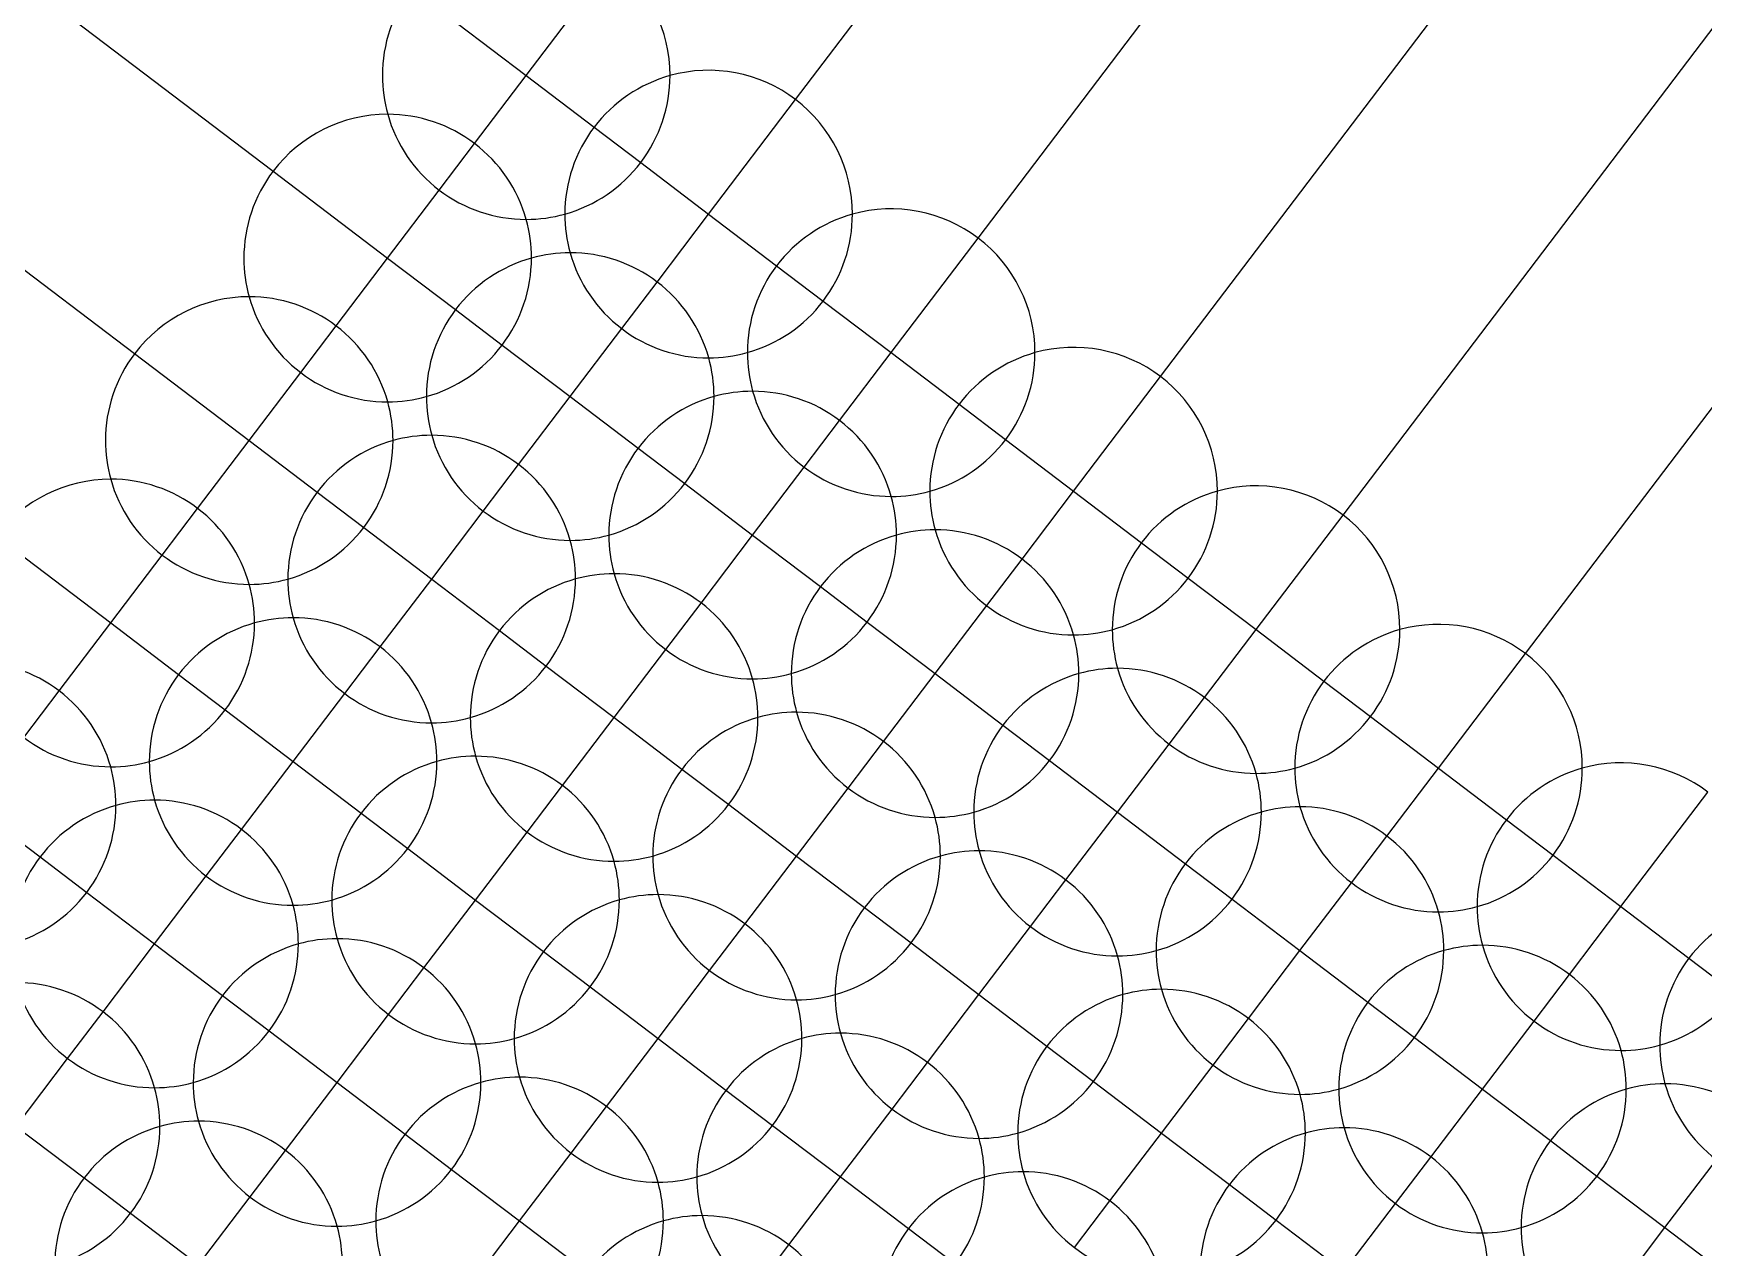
# Model space of a CAD drawing. Extents: x -4240 to 278603, y -63941 to 80916.
# Drawn here: x 23173 to 40594, y 24573 to 37238 of the extents above; entities that cross this region are included whole.
import ezdxf

# ---------------------------------------------------------------- set-up
doc = ezdxf.new("R2010")
doc.units = 0
doc.header["$LTSCALE"] = 1000
doc.header["$MEASUREMENT"] = 0

msp = doc.modelspace()

# ---------------------------------------------------------------- linework, layer by layer
at = {"color": 252}
for p, q in [((6923, 50036), (25674, 35801)), ((6923, 50036), (25674, 35801)), ((6923, 47036), (24229, 33898)), ((6923, 47036), (24229, 33898)), ((31123, 36548), (37406, 44824)), ((31123, 36548), (37406, 44824)), ((33026, 35103), (40406, 44824)), ((33026, 35103), (40406, 44824)), ((34930, 33658), (43406, 44824)), ((34930, 33658), (43406, 44824)), ((36833, 32213), (46406, 44824)), ((36833, 32213), (46406, 44824)), ((38736, 30768), (49406, 44824)), ((38736, 30768), (49406, 44824)), ((28313, 36798), (29220, 37992)), ((28313, 36798), (29220, 37992)), ((27118, 37705), (28313, 36798)), ((27118, 37705), (28313, 36798)), ((27775, 36089), (28313, 36798)), ((27775, 36089), (28313, 36798)), ((28313, 36798), (29022, 36260)), ((28313, 36798), (29022, 36260)), ((30216, 35353), (31123, 36548)), ((30216, 35353), (31123, 36548)), ((29022, 36260), (29508, 35891)), ((29022, 36260), (29508, 35891)), ((27406, 35603), (27775, 36089)), ((27406, 35603), (27775, 36089)), ((29508, 35891), (30216, 35353)), ((29508, 35891), (30216, 35353)), ((25674, 35801), (26868, 34894)), ((25674, 35801), (26868, 34894)), ((26868, 34894), (27406, 35603)), ((26868, 34894), (27406, 35603)), ((29678, 34644), (30216, 35353)), ((29678, 34644), (30216, 35353)), ((30216, 35353), (30925, 34815)), ((30216, 35353), (30925, 34815)), ((32120, 33908), (33026, 35103)), ((32120, 33908), (33026, 35103)), ((26330, 34186), (26868, 34894)), ((26330, 34186), (26868, 34894)), ((26868, 34894), (27577, 34357)), ((26868, 34894), (27577, 34357)), ((30925, 34815), (31411, 34446)), ((30925, 34815), (31411, 34446)), ((29309, 34158), (29678, 34644)), ((29309, 34158), (29678, 34644)), ((27577, 34357), (28063, 33987)), ((27577, 34357), (28063, 33987)), ((31411, 34446), (32120, 33908)), ((31411, 34446), (32120, 33908)), ((25961, 33700), (26330, 34186)), ((25961, 33700), (26330, 34186)), ((28772, 33450), (29309, 34158)), ((28772, 33450), (29309, 34158)), ((28063, 33987), (28772, 33450)), ((28063, 33987), (28772, 33450)), ((24229, 33898), (25424, 32991)), ((24229, 33898), (25424, 32991)), ((31582, 33200), (32120, 33908)), ((31582, 33200), (32120, 33908)), ((32120, 33908), (32828, 33370)), ((32120, 33908), (32828, 33370)), ((25424, 32991), (25961, 33700)), ((25424, 32991), (25961, 33700)), ((34023, 32463), (34930, 33658)), ((34023, 32463), (34930, 33658)), ((28234, 32741), (28772, 33450)), ((28234, 32741), (28772, 33450)), ((28772, 33450), (29480, 32912)), ((28772, 33450), (29480, 32912)), ((32828, 33370), (33314, 33001)), ((32828, 33370), (33314, 33001)), ((31213, 32713), (31582, 33200)), ((31213, 32713), (31582, 33200)), ((24886, 32283), (25424, 32991)), ((24886, 32283), (25424, 32991)), ((25424, 32991), (26132, 32453)), ((25424, 32991), (26132, 32453)), ((33314, 33001), (34023, 32463)), ((33314, 33001), (34023, 32463)), ((29480, 32912), (29966, 32543)), ((29480, 32912), (29966, 32543)), ((27865, 32255), (28234, 32741)), ((27865, 32255), (28234, 32741)), ((30675, 32005), (31213, 32713)), ((30675, 32005), (31213, 32713)), ((26132, 32453), (26618, 32084)), ((26132, 32453), (26618, 32084)), ((29966, 32543), (30675, 32005)), ((29966, 32543), (30675, 32005)), ((33485, 31755), (34023, 32463)), ((33485, 31755), (34023, 32463)), ((34023, 32463), (34731, 31925)), ((34023, 32463), (34731, 31925)), ((24517, 31797), (24886, 32283)), ((24517, 31797), (24886, 32283)), ((27327, 31546), (27865, 32255)), ((27327, 31546), (27865, 32255)), ((26618, 32084), (27327, 31546)), ((26618, 32084), (27327, 31546)), ((35926, 31019), (36833, 32213)), ((35926, 31019), (36833, 32213)), ((22784, 31995), (23979, 31088)), ((22784, 31995), (23979, 31088)), ((30137, 31296), (30675, 32005)), ((30137, 31296), (30675, 32005)), ((30675, 32005), (31383, 31467)), ((30675, 32005), (31383, 31467)), ((34731, 31925), (35217, 31556)), ((34731, 31925), (35217, 31556)), ((23979, 31088), (24517, 31797)), ((23979, 31088), (24517, 31797)), ((33116, 31269), (33485, 31755)), ((33116, 31269), (33485, 31755)), ((26789, 30838), (27327, 31546)), ((26789, 30838), (27327, 31546)), ((27327, 31546), (28035, 31009)), ((27327, 31546), (28035, 31009)), ((35217, 31556), (35926, 31019)), ((35217, 31556), (35926, 31019)), ((31383, 31467), (31869, 31098)), ((31383, 31467), (31869, 31098)), ((29768, 30810), (30137, 31296)), ((29768, 30810), (30137, 31296)), ((32578, 30560), (33116, 31269)), ((32578, 30560), (33116, 31269)), ((23441, 30380), (23979, 31088)), ((23441, 30380), (23979, 31088)), ((23979, 31088), (24687, 30550)), ((23979, 31088), (24687, 30550)), ((31869, 31098), (32578, 30560)), ((31869, 31098), (32578, 30560)), ((35388, 30310), (35926, 31019)), ((35388, 30310), (35926, 31019)), ((35926, 31019), (36634, 30481)), ((35926, 31019), (36634, 30481)), ((26420, 30352), (26789, 30838)), ((26420, 30352), (26789, 30838)), ((28035, 31009), (28521, 30639)), ((28035, 31009), (28521, 30639)), ((29230, 30102), (29768, 30810)), ((29230, 30102), (29768, 30810)), ((37829, 29574), (38736, 30768)), ((37829, 29574), (38736, 30768)), ((24687, 30550), (25173, 30181)), ((24687, 30550), (25173, 30181)), ((28521, 30639), (29230, 30102)), ((28521, 30639), (29230, 30102)), ((32040, 29852), (32578, 30560)), ((32040, 29852), (32578, 30560)), ((32578, 30560), (33286, 30022)), ((32578, 30560), (33286, 30022)), ((23072, 29893), (23441, 30380)), ((23072, 29893), (23441, 30380)), ((25882, 29643), (26420, 30352)), ((25882, 29643), (26420, 30352)), ((36634, 30481), (37121, 30112)), ((36634, 30481), (37121, 30112)), ((25173, 30181), (25882, 29643)), ((25173, 30181), (25882, 29643)), ((35019, 29824), (35388, 30310)), ((35019, 29824), (35388, 30310)), ((28692, 29393), (29230, 30102)), ((28692, 29393), (29230, 30102)), ((29230, 30102), (29938, 29564)), ((29230, 30102), (29938, 29564)), ((33286, 30022), (33773, 29653)), ((33286, 30022), (33773, 29653)), ((37121, 30112), (37829, 29574)), ((37121, 30112), (37829, 29574)), ((31671, 29365), (32040, 29852)), ((31671, 29365), (32040, 29852)), ((34481, 29115), (35019, 29824)), ((34481, 29115), (35019, 29824)), ((25344, 28935), (25882, 29643)), ((25344, 28935), (25882, 29643)), ((25882, 29643), (26590, 29105)), ((25882, 29643), (26590, 29105)), ((33773, 29653), (34481, 29115)), ((33773, 29653), (34481, 29115)), ((29938, 29564), (30425, 29195)), ((29938, 29564), (30425, 29195)), ((37291, 28865), (37829, 29574)), ((37291, 28865), (37829, 29574)), ((37829, 29574), (38538, 29036)), ((37829, 29574), (38538, 29036)), ((28323, 28907), (28692, 29393)), ((28323, 28907), (28692, 29393)), ((31133, 28657), (31671, 29365)), ((31133, 28657), (31671, 29365)), ((39732, 28129), (40639, 29324)), ((39732, 28129), (40639, 29324)), ((22534, 29185), (23242, 28647)), ((22534, 29185), (23242, 28647)), ((26590, 29105), (27077, 28736)), ((26590, 29105), (27077, 28736)), ((30425, 29195), (31133, 28657)), ((30425, 29195), (31133, 28657)), ((33943, 28407), (34481, 29115)), ((33943, 28407), (34481, 29115)), ((34481, 29115), (35190, 28577)), ((34481, 29115), (35190, 28577)), ((24975, 28449), (25344, 28935)), ((24975, 28449), (25344, 28935)), ((38538, 29036), (39024, 28667)), ((38538, 29036), (39024, 28667)), ((27785, 28198), (28323, 28907)), ((27785, 28198), (28323, 28907)), ((36922, 28379), (37291, 28865)), ((36922, 28379), (37291, 28865)), ((23242, 28647), (23729, 28278)), ((23242, 28647), (23729, 28278)), ((27077, 28736), (27785, 28198)), ((27077, 28736), (27785, 28198)), ((30595, 27948), (31133, 28657)), ((30595, 27948), (31133, 28657)), ((31133, 28657), (31842, 28119)), ((31133, 28657), (31842, 28119)), ((35190, 28577), (35676, 28208)), ((35190, 28577), (35676, 28208)), ((39024, 28667), (39732, 28129)), ((39024, 28667), (39732, 28129)), ((24437, 27740), (24975, 28449)), ((24437, 27740), (24975, 28449)), ((33574, 27921), (33943, 28407)), ((33574, 27921), (33943, 28407)), ((23729, 28278), (24437, 27740)), ((23729, 28278), (24437, 27740)), ((36384, 27671), (36922, 28379)), ((36384, 27671), (36922, 28379)), ((27247, 27490), (27785, 28198)), ((27247, 27490), (27785, 28198)), ((27785, 28198), (28494, 27661)), ((27785, 28198), (28494, 27661)), ((31842, 28119), (32328, 27750)), ((31842, 28119), (32328, 27750)), ((35676, 28208), (36384, 27671)), ((35676, 28208), (36384, 27671)), ((39195, 27420), (39732, 28129)), ((39195, 27420), (39732, 28129)), ((39732, 28129), (40441, 27591)), ((39732, 28129), (40441, 27591)), ((30226, 27462), (30595, 27948)), ((30226, 27462), (30595, 27948)), ((33036, 27212), (33574, 27921)), ((33036, 27212), (33574, 27921)), ((23899, 27032), (24437, 27740)), ((23899, 27032), (24437, 27740)), ((24437, 27740), (25146, 27202)), ((24437, 27740), (25146, 27202)), ((32328, 27750), (33036, 27212)), ((32328, 27750), (33036, 27212)), ((28494, 27661), (28980, 27291)), ((28494, 27661), (28980, 27291)), ((35847, 26962), (36384, 27671)), ((35847, 26962), (36384, 27671)), ((36384, 27671), (37093, 27133)), ((36384, 27671), (37093, 27133)), ((40441, 27591), (40927, 27222)), ((40441, 27591), (40927, 27222)), ((26878, 27004), (27247, 27490)), ((26878, 27004), (27247, 27490)), ((29688, 26754), (30226, 27462)), ((29688, 26754), (30226, 27462)), ((38825, 26934), (39195, 27420)), ((38825, 26934), (39195, 27420)), ((25146, 27202), (25632, 26833)), ((25146, 27202), (25632, 26833)), ((28980, 27291), (29688, 26754)), ((28980, 27291), (29688, 26754)), ((32499, 26504), (33036, 27212)), ((32499, 26504), (33036, 27212)), ((33036, 27212), (33745, 26674)), ((33036, 27212), (33745, 26674)), ((23530, 26545), (23899, 27032)), ((23530, 26545), (23899, 27032)), ((26340, 26295), (26878, 27004)), ((26340, 26295), (26878, 27004)), ((37093, 27133), (37579, 26764)), ((37093, 27133), (37579, 26764)), ((25632, 26833), (26340, 26295)), ((25632, 26833), (26340, 26295)), ((35477, 26476), (35847, 26962)), ((35477, 26476), (35847, 26962)), ((38288, 26226), (38825, 26934)), ((38288, 26226), (38825, 26934)), ((29151, 26045), (29688, 26754)), ((29151, 26045), (29688, 26754)), ((29688, 26754), (30397, 26216)), ((29688, 26754), (30397, 26216)), ((33745, 26674), (34231, 26305)), ((33745, 26674), (34231, 26305)), ((37579, 26764), (38288, 26226)), ((37579, 26764), (38288, 26226)), ((22992, 25837), (23530, 26545)), ((22992, 25837), (23530, 26545)), ((32129, 26017), (32499, 26504)), ((32129, 26017), (32499, 26504)), ((34940, 25767), (35477, 26476)), ((34940, 25767), (35477, 26476)), ((25803, 25587), (26340, 26295)), ((25803, 25587), (26340, 26295)), ((26340, 26295), (27049, 25757)), ((26340, 26295), (27049, 25757)), ((30397, 26216), (30883, 25847)), ((30397, 26216), (30883, 25847)), ((34231, 26305), (34940, 25767)), ((34231, 26305), (34940, 25767)), ((37750, 25517), (38288, 26226)), ((37750, 25517), (38288, 26226)), ((38288, 26226), (38996, 25688)), ((38288, 26226), (38996, 25688)), ((28781, 25559), (29151, 26045)), ((28781, 25559), (29151, 26045)), ((31592, 25309), (32129, 26017)), ((31592, 25309), (32129, 26017)), ((22992, 25837), (23701, 25299)), ((22992, 25837), (23701, 25299)), ((30883, 25847), (31592, 25309)), ((30883, 25847), (31592, 25309)), ((27049, 25757), (27535, 25388)), ((27049, 25757), (27535, 25388)), ((34402, 25059), (34940, 25767)), ((34402, 25059), (34940, 25767)), ((34940, 25767), (35648, 25229)), ((34940, 25767), (35648, 25229)), ((38996, 25688), (39482, 25319)), ((38996, 25688), (39482, 25319)), ((25433, 25101), (25803, 25587)), ((25433, 25101), (25803, 25587)), ((28244, 24850), (28781, 25559)), ((28244, 24850), (28781, 25559)), ((37381, 25031), (37750, 25517)), ((37381, 25031), (37750, 25517)), ((40191, 24781), (40729, 25489)), ((40191, 24781), (40729, 25489)), ((23701, 25299), (24187, 24930)), ((23701, 25299), (24187, 24930)), ((27535, 25388), (28244, 24850)), ((27535, 25388), (28244, 24850)), ((31054, 24600), (31592, 25309)), ((31054, 24600), (31592, 25309)), ((31592, 25309), (32300, 24771)), ((31592, 25309), (32300, 24771)), ((39482, 25319), (40191, 24781)), ((39482, 25319), (40191, 24781)), ((24896, 24392), (25433, 25101)), ((24896, 24392), (25433, 25101)), ((35648, 25229), (36134, 24860)), ((35648, 25229), (36134, 24860)), ((24187, 24930), (24896, 24392)), ((24187, 24930), (24896, 24392)), ((34033, 24573), (34402, 25059)), ((34033, 24573), (34402, 25059)), ((36843, 24323), (37381, 25031)), ((36843, 24323), (37381, 25031)), ((27706, 24142), (28244, 24850)), ((27706, 24142), (28244, 24850)), ((28244, 24850), (28952, 24313)), ((28244, 24850), (28952, 24313)), ((32300, 24771), (32786, 24402)), ((32300, 24771), (32786, 24402)), ((36134, 24860), (36843, 24323)), ((36134, 24860), (36843, 24323)), ((39653, 24072), (40191, 24781)), ((39653, 24072), (40191, 24781)), ((40191, 24781), (40899, 24243)), ((40191, 24781), (40899, 24243)), ((30685, 24114), (31054, 24600)), ((30685, 24114), (31054, 24600))]:
    msp.add_line(p, q, dxfattribs=at)
for centre, start, end in [((28313, 36798), 0, 52.7966), ((28313, 36798), 0, 52.7966), ((28313, 36798), 142.7966, 180), ((28313, 36798), 142.7966, 180), ((28313, 36798), 180, 195.5932), ((28313, 36798), 180, 195.5932), ((30216, 35353), 105.5932, 142.7966), ((30216, 35353), 105.5932, 142.7966), ((28313, 36798), 322.7966, 0), ((28313, 36798), 322.7966, 0), ((30216, 35353), 52.7966, 105.5932), ((30216, 35353), 52.7966, 105.5932), ((30216, 35353), 0, 52.7966), ((30216, 35353), 0, 52.7966), ((26868, 34894), 90, 142.7966), ((26868, 34894), 90, 142.7966), ((26868, 34894), 52.7966, 90), ((28313, 36798), 195.5932, 232.7966), ((26868, 34894), 52.7966, 90), ((28313, 36798), 195.5932, 232.7966), ((30216, 35353), 142.7966, 180), ((30216, 35353), 142.7966, 180), ((26868, 34894), 15.5932, 52.7966), ((26868, 34894), 15.5932, 52.7966), ((28313, 36798), 285.5932, 322.7966), ((28313, 36798), 285.5932, 322.7966), ((26868, 34894), 142.7966, 180), ((26868, 34894), 142.7966, 180), ((28313, 36798), 232.7966, 270), ((28313, 36798), 232.7966, 270), ((32120, 33908), 52.7966, 105.5932), ((32120, 33908), 52.7966, 105.5932), ((28313, 36798), 270, 285.5932), ((28313, 36798), 270, 285.5932), ((26868, 34894), 0, 15.5932), ((26868, 34894), 0, 15.5932), ((30216, 35353), 180, 195.5932), ((30216, 35353), 180, 195.5932), ((32120, 33908), 105.5932, 142.7966), ((32120, 33908), 105.5932, 142.7966), ((30216, 35353), 322.7966, 0), ((30216, 35353), 322.7966, 0), ((32120, 33908), 0, 52.7966), ((32120, 33908), 0, 52.7966), ((26868, 34894), 180, 195.5932), ((26868, 34894), 180, 195.5932), ((28772, 33450), 105.5932, 142.7966), ((28772, 33450), 105.5932, 142.7966), ((26868, 34894), 322.7966, 0), ((26868, 34894), 322.7966, 0), ((28772, 33450), 90, 105.5932), ((28772, 33450), 90, 105.5932), ((28772, 33450), 52.7966, 90), ((30216, 35353), 195.5932, 232.7966), ((28772, 33450), 52.7966, 90), ((30216, 35353), 195.5932, 232.7966), ((32120, 33908), 142.7966, 180), ((32120, 33908), 142.7966, 180), ((28772, 33450), 15.5932, 52.7966), ((28772, 33450), 15.5932, 52.7966), ((25424, 32991), 90, 142.7966), ((25424, 32991), 90, 142.7966), ((25424, 32991), 52.7966, 90), ((26868, 34894), 195.5932, 232.7966), ((25424, 32991), 52.7966, 90), ((26868, 34894), 195.5932, 232.7966), ((28772, 33450), 142.7966, 180), ((28772, 33450), 142.7966, 180), ((30216, 35353), 285.5932, 322.7966), ((30216, 35353), 285.5932, 322.7966), ((25424, 32991), 15.5932, 52.7966), ((25424, 32991), 15.5932, 52.7966), ((30216, 35353), 232.7966, 270), ((30216, 35353), 232.7966, 270), ((26868, 34894), 285.5932, 322.7966), ((26868, 34894), 285.5932, 322.7966), ((25424, 32991), 142.7966, 180), ((25424, 32991), 142.7966, 180), ((30216, 35353), 270, 285.5932), ((30216, 35353), 270, 285.5932), ((28772, 33450), 0, 15.5932), ((28772, 33450), 0, 15.5932), ((32120, 33908), 180, 195.5932), ((32120, 33908), 180, 195.5932), ((34023, 32463), 105.5932, 142.7966), ((34023, 32463), 105.5932, 142.7966), ((32120, 33908), 322.7966, 0), ((32120, 33908), 322.7966, 0), ((34023, 32463), 52.7966, 105.5932), ((34023, 32463), 52.7966, 105.5932), ((26868, 34894), 232.7966, 270), ((26868, 34894), 232.7966, 270), ((34023, 32463), 0, 52.7966), ((34023, 32463), 0, 52.7966), ((26868, 34894), 270, 285.5932), ((26868, 34894), 270, 285.5932), ((28772, 33450), 180, 195.5932), ((28772, 33450), 180, 195.5932), ((30675, 32005), 105.5932, 142.7966), ((30675, 32005), 105.5932, 142.7966), ((28772, 33450), 322.7966, 0), ((28772, 33450), 322.7966, 0), ((30675, 32005), 90, 105.5932), ((30675, 32005), 90, 105.5932), ((30675, 32005), 52.7966, 90), ((32120, 33908), 195.5932, 232.7966), ((30675, 32005), 52.7966, 90), ((32120, 33908), 195.5932, 232.7966), ((25424, 32991), 0, 15.5932), ((25424, 32991), 0, 15.5932), ((34023, 32463), 142.7966, 180), ((34023, 32463), 142.7966, 180), ((30675, 32005), 15.5932, 52.7966), ((30675, 32005), 15.5932, 52.7966), ((25424, 32991), 180, 195.5932), ((25424, 32991), 180, 195.5932), ((27327, 31546), 105.5932, 142.7966), ((27327, 31546), 105.5932, 142.7966), ((25424, 32991), 322.7966, 0), ((25424, 32991), 322.7966, 0), ((27327, 31546), 90, 105.5932), ((27327, 31546), 90, 105.5932), ((27327, 31546), 52.7966, 90), ((28772, 33450), 195.5932, 232.7966), ((27327, 31546), 52.7966, 90), ((28772, 33450), 195.5932, 232.7966), ((32120, 33908), 285.5932, 322.7966), ((32120, 33908), 285.5932, 322.7966), ((30675, 32005), 142.7966, 180), ((30675, 32005), 142.7966, 180), ((23979, 31088), 90, 142.7966), ((23979, 31088), 90, 142.7966), ((23979, 31088), 52.7966, 90), ((25424, 32991), 195.5932, 232.7966), ((23979, 31088), 52.7966, 90), ((25424, 32991), 195.5932, 232.7966), ((27327, 31546), 15.5932, 52.7966), ((27327, 31546), 15.5932, 52.7966), ((32120, 33908), 232.7966, 270), ((32120, 33908), 232.7966, 270), ((27327, 31546), 142.7966, 180), ((27327, 31546), 142.7966, 180), ((28772, 33450), 285.5932, 322.7966), ((28772, 33450), 285.5932, 322.7966), ((32120, 33908), 270, 285.5932), ((32120, 33908), 270, 285.5932), ((30675, 32005), 0, 15.5932), ((30675, 32005), 0, 15.5932), ((34023, 32463), 180, 195.5932), ((34023, 32463), 180, 195.5932), ((35926, 31019), 105.5932, 142.7966), ((35926, 31019), 105.5932, 142.7966), ((34023, 32463), 322.7966, 0), ((34023, 32463), 322.7966, 0), ((35926, 31019), 52.7966, 105.5932), ((35926, 31019), 52.7966, 105.5932), ((23979, 31088), 15.5932, 52.7966), ((23979, 31088), 15.5932, 52.7966), ((28772, 33450), 232.7966, 270), ((28772, 33450), 232.7966, 270), ((25424, 32991), 285.5932, 322.7966), ((25424, 32991), 285.5932, 322.7966), ((32578, 30560), 90, 105.5932), ((32578, 30560), 90, 105.5932), ((32578, 30560), 52.7966, 90), ((34023, 32463), 195.5932, 232.7966), ((32578, 30560), 52.7966, 90), ((34023, 32463), 195.5932, 232.7966), ((35926, 31019), 0, 52.7966), ((35926, 31019), 0, 52.7966), ((28772, 33450), 270, 285.5932), ((28772, 33450), 270, 285.5932), ((27327, 31546), 0, 15.5932), ((27327, 31546), 0, 15.5932), ((30675, 32005), 180, 195.5932), ((30675, 32005), 180, 195.5932), ((32578, 30560), 105.5932, 142.7966), ((32578, 30560), 105.5932, 142.7966), ((30675, 32005), 322.7966, 0), ((30675, 32005), 322.7966, 0), ((35926, 31019), 142.7966, 180), ((35926, 31019), 142.7966, 180), ((25424, 32991), 232.7966, 270), ((25424, 32991), 232.7966, 270), ((32578, 30560), 15.5932, 52.7966), ((32578, 30560), 15.5932, 52.7966), ((25424, 32991), 270, 285.5932), ((25424, 32991), 270, 285.5932), ((27327, 31546), 180, 195.5932), ((27327, 31546), 180, 195.5932), ((29230, 30102), 105.5932, 142.7966), ((29230, 30102), 105.5932, 142.7966), ((27327, 31546), 322.7966, 0), ((27327, 31546), 322.7966, 0), ((29230, 30102), 90, 105.5932), ((29230, 30102), 90, 105.5932), ((29230, 30102), 52.7966, 90), ((30675, 32005), 195.5932, 232.7966), ((29230, 30102), 52.7966, 90), ((30675, 32005), 195.5932, 232.7966), ((34023, 32463), 285.5932, 322.7966), ((34023, 32463), 285.5932, 322.7966), ((23979, 31088), 0, 15.5932), ((23979, 31088), 0, 15.5932), ((32578, 30560), 142.7966, 180), ((32578, 30560), 142.7966, 180), ((29230, 30102), 15.5932, 52.7966), ((29230, 30102), 15.5932, 52.7966), ((34023, 32463), 232.7966, 270), ((34023, 32463), 232.7966, 270), ((25882, 29643), 105.5932, 142.7966), ((25882, 29643), 105.5932, 142.7966), ((23979, 31088), 322.7966, 0), ((23979, 31088), 322.7966, 0), ((25882, 29643), 90, 105.5932), ((25882, 29643), 90, 105.5932), ((25882, 29643), 52.7966, 90), ((27327, 31546), 195.5932, 232.7966), ((25882, 29643), 52.7966, 90), ((27327, 31546), 195.5932, 232.7966), ((30675, 32005), 285.5932, 322.7966), ((30675, 32005), 285.5932, 322.7966), ((34023, 32463), 270, 285.5932), ((34023, 32463), 270, 285.5932), ((35926, 31019), 180, 195.5932), ((35926, 31019), 180, 195.5932), ((37829, 29574), 105.5932, 142.7966), ((37829, 29574), 105.5932, 142.7966), ((35926, 31019), 322.7966, 0), ((35926, 31019), 322.7966, 0), ((37829, 29574), 52.7966, 105.5932), ((37829, 29574), 52.7966, 105.5932), ((25882, 29643), 15.5932, 52.7966), ((25882, 29643), 15.5932, 52.7966), ((29230, 30102), 142.7966, 180), ((29230, 30102), 142.7966, 180), ((32578, 30560), 0, 15.5932), ((32578, 30560), 0, 15.5932), ((22534, 29185), 52.7966, 90), ((22534, 29185), 52.7966, 90), ((30675, 32005), 232.7966, 270), ((30675, 32005), 232.7966, 270), ((37829, 29574), 0, 52.7966), ((37829, 29574), 0, 52.7966), ((25882, 29643), 142.7966, 180), ((25882, 29643), 142.7966, 180), ((27327, 31546), 285.5932, 322.7966), ((27327, 31546), 285.5932, 322.7966), ((30675, 32005), 270, 285.5932), ((30675, 32005), 270, 285.5932), ((29230, 30102), 0, 15.5932), ((29230, 30102), 0, 15.5932), ((32578, 30560), 180, 195.5932), ((32578, 30560), 180, 195.5932), ((34481, 29115), 105.5932, 142.7966), ((34481, 29115), 105.5932, 142.7966), ((32578, 30560), 322.7966, 0), ((32578, 30560), 322.7966, 0), ((34481, 29115), 90, 105.5932), ((34481, 29115), 90, 105.5932), ((34481, 29115), 52.7966, 90), ((35926, 31019), 195.5932, 232.7966), ((34481, 29115), 52.7966, 90), ((35926, 31019), 195.5932, 232.7966), ((22534, 29185), 15.5932, 52.7966), ((22534, 29185), 15.5932, 52.7966), ((27327, 31546), 232.7966, 270), ((27327, 31546), 232.7966, 270), ((37829, 29574), 142.7966, 180), ((37829, 29574), 142.7966, 180), ((23979, 31088), 285.5932, 322.7966), ((23979, 31088), 285.5932, 322.7966), ((31133, 28657), 90, 105.5932), ((31133, 28657), 90, 105.5932), ((31133, 28657), 52.7966, 90), ((32578, 30560), 195.5932, 232.7966), ((31133, 28657), 52.7966, 90), ((32578, 30560), 195.5932, 232.7966), ((34481, 29115), 15.5932, 52.7966), ((34481, 29115), 15.5932, 52.7966), ((27327, 31546), 270, 285.5932), ((27327, 31546), 270, 285.5932), ((25882, 29643), 0, 15.5932), ((25882, 29643), 0, 15.5932), ((29230, 30102), 180, 195.5932), ((29230, 30102), 180, 195.5932), ((31133, 28657), 105.5932, 142.7966), ((31133, 28657), 105.5932, 142.7966), ((29230, 30102), 322.7966, 0), ((29230, 30102), 322.7966, 0), ((34481, 29115), 142.7966, 180), ((34481, 29115), 142.7966, 180), ((35926, 31019), 285.5932, 322.7966), ((35926, 31019), 285.5932, 322.7966), ((23979, 31088), 232.7966, 270), ((23979, 31088), 232.7966, 270), ((31133, 28657), 15.5932, 52.7966), ((31133, 28657), 15.5932, 52.7966), ((35926, 31019), 232.7966, 270), ((35926, 31019), 232.7966, 270), ((23979, 31088), 270, 285.5932), ((23979, 31088), 270, 285.5932), ((25882, 29643), 180, 195.5932), ((25882, 29643), 180, 195.5932), ((27785, 28198), 105.5932, 142.7966), ((27785, 28198), 105.5932, 142.7966), ((25882, 29643), 322.7966, 0), ((25882, 29643), 322.7966, 0), ((27785, 28198), 90, 105.5932), ((27785, 28198), 90, 105.5932), ((27785, 28198), 52.7966, 90), ((29230, 30102), 195.5932, 232.7966), ((27785, 28198), 52.7966, 90), ((29230, 30102), 195.5932, 232.7966), ((32578, 30560), 285.5932, 322.7966), ((32578, 30560), 285.5932, 322.7966), ((39732, 28129), 52.7966, 105.5932), ((39732, 28129), 52.7966, 105.5932), ((22534, 29185), 0, 15.5932), ((22534, 29185), 0, 15.5932), ((31133, 28657), 142.7966, 180), ((31133, 28657), 142.7966, 180), ((35926, 31019), 270, 285.5932), ((35926, 31019), 270, 285.5932), ((34481, 29115), 0, 15.5932), ((34481, 29115), 0, 15.5932), ((37829, 29574), 180, 195.5932), ((37829, 29574), 180, 195.5932), ((39732, 28129), 105.5932, 142.7966), ((39732, 28129), 105.5932, 142.7966), ((37829, 29574), 322.7966, 0), ((37829, 29574), 322.7966, 0), ((27785, 28198), 15.5932, 52.7966), ((27785, 28198), 15.5932, 52.7966), ((32578, 30560), 232.7966, 270), ((32578, 30560), 232.7966, 270), ((24437, 27740), 105.5932, 142.7966), ((24437, 27740), 105.5932, 142.7966), ((22534, 29185), 322.7966, 0), ((22534, 29185), 322.7966, 0), ((24437, 27740), 90, 105.5932), ((24437, 27740), 90, 105.5932), ((24437, 27740), 52.7966, 90), ((25882, 29643), 195.5932, 232.7966), ((24437, 27740), 52.7966, 90), ((25882, 29643), 195.5932, 232.7966), ((27785, 28198), 142.7966, 180), ((27785, 28198), 142.7966, 180), ((29230, 30102), 285.5932, 322.7966), ((29230, 30102), 285.5932, 322.7966), ((32578, 30560), 270, 285.5932), ((32578, 30560), 270, 285.5932), ((34481, 29115), 180, 195.5932), ((34481, 29115), 180, 195.5932), ((36384, 27671), 105.5932, 142.7966), ((36384, 27671), 105.5932, 142.7966), ((34481, 29115), 322.7966, 0), ((34481, 29115), 322.7966, 0), ((36384, 27671), 90, 105.5932), ((36384, 27671), 90, 105.5932), ((36384, 27671), 52.7966, 90), ((37829, 29574), 195.5932, 232.7966), ((36384, 27671), 52.7966, 90), ((37829, 29574), 195.5932, 232.7966), ((24437, 27740), 15.5932, 52.7966), ((24437, 27740), 15.5932, 52.7966), ((31133, 28657), 0, 15.5932), ((31133, 28657), 0, 15.5932), ((39732, 28129), 142.7966, 180), ((39732, 28129), 142.7966, 180), ((29230, 30102), 232.7966, 270), ((29230, 30102), 232.7966, 270), ((36384, 27671), 15.5932, 52.7966), ((36384, 27671), 15.5932, 52.7966), ((24437, 27740), 142.7966, 180), ((24437, 27740), 142.7966, 180), ((25882, 29643), 285.5932, 322.7966), ((25882, 29643), 285.5932, 322.7966), ((29230, 30102), 270, 285.5932), ((29230, 30102), 270, 285.5932), ((27785, 28198), 0, 15.5932), ((27785, 28198), 0, 15.5932), ((31133, 28657), 180, 195.5932), ((31133, 28657), 180, 195.5932), ((33036, 27212), 105.5932, 142.7966), ((33036, 27212), 105.5932, 142.7966), ((31133, 28657), 322.7966, 0), ((31133, 28657), 322.7966, 0), ((33036, 27212), 90, 105.5932), ((33036, 27212), 90, 105.5932), ((33036, 27212), 52.7966, 90), ((34481, 29115), 195.5932, 232.7966), ((33036, 27212), 52.7966, 90), ((34481, 29115), 195.5932, 232.7966), ((36384, 27671), 142.7966, 180), ((36384, 27671), 142.7966, 180), ((37829, 29574), 285.5932, 322.7966), ((37829, 29574), 285.5932, 322.7966), ((25882, 29643), 232.7966, 270), ((25882, 29643), 232.7966, 270), ((33036, 27212), 15.5932, 52.7966), ((33036, 27212), 15.5932, 52.7966), ((22534, 29185), 285.5932, 322.7966), ((22534, 29185), 285.5932, 322.7966), ((29688, 26754), 90, 105.5932), ((29688, 26754), 90, 105.5932), ((29688, 26754), 52.7966, 90), ((31133, 28657), 195.5932, 232.7966), ((29688, 26754), 52.7966, 90), ((31133, 28657), 195.5932, 232.7966), ((37829, 29574), 232.7966, 270), ((37829, 29574), 232.7966, 270), ((25882, 29643), 270, 285.5932), ((25882, 29643), 270, 285.5932), ((24437, 27740), 0, 15.5932), ((24437, 27740), 0, 15.5932), ((27785, 28198), 180, 195.5932), ((27785, 28198), 180, 195.5932), ((29688, 26754), 105.5932, 142.7966), ((29688, 26754), 105.5932, 142.7966), ((27785, 28198), 322.7966, 0), ((27785, 28198), 322.7966, 0), ((33036, 27212), 142.7966, 180), ((33036, 27212), 142.7966, 180), ((34481, 29115), 285.5932, 322.7966), ((34481, 29115), 285.5932, 322.7966), ((37829, 29574), 270, 285.5932), ((37829, 29574), 270, 285.5932), ((36384, 27671), 0, 15.5932), ((36384, 27671), 0, 15.5932), ((39732, 28129), 180, 195.5932), ((39732, 28129), 180, 195.5932), ((41636, 26684), 105.5932, 142.7966), ((41636, 26684), 105.5932, 142.7966), ((29688, 26754), 15.5932, 52.7966), ((29688, 26754), 15.5932, 52.7966), ((34481, 29115), 232.7966, 270), ((34481, 29115), 232.7966, 270), ((26340, 26295), 105.5932, 142.7966), ((26340, 26295), 105.5932, 142.7966), ((24437, 27740), 322.7966, 0), ((24437, 27740), 322.7966, 0), ((26340, 26295), 90, 105.5932), ((26340, 26295), 90, 105.5932), ((26340, 26295), 52.7966, 90), ((27785, 28198), 195.5932, 232.7966), ((26340, 26295), 52.7966, 90), ((27785, 28198), 195.5932, 232.7966), ((31133, 28657), 285.5932, 322.7966), ((31133, 28657), 285.5932, 322.7966), ((38288, 26226), 90, 105.5932), ((38288, 26226), 90, 105.5932), ((38288, 26226), 52.7966, 90), ((39732, 28129), 195.5932, 232.7966), ((38288, 26226), 52.7966, 90), ((39732, 28129), 195.5932, 232.7966), ((29688, 26754), 142.7966, 180), ((29688, 26754), 142.7966, 180), ((34481, 29115), 270, 285.5932), ((34481, 29115), 270, 285.5932), ((33036, 27212), 0, 15.5932), ((33036, 27212), 0, 15.5932), ((36384, 27671), 180, 195.5932), ((36384, 27671), 180, 195.5932), ((38288, 26226), 105.5932, 142.7966), ((38288, 26226), 105.5932, 142.7966), ((36384, 27671), 322.7966, 0), ((36384, 27671), 322.7966, 0), ((41636, 26684), 142.7966, 180), ((41636, 26684), 142.7966, 180), ((26340, 26295), 15.5932, 52.7966), ((26340, 26295), 15.5932, 52.7966), ((31133, 28657), 232.7966, 270), ((31133, 28657), 232.7966, 270), ((38288, 26226), 15.5932, 52.7966), ((38288, 26226), 15.5932, 52.7966), ((22992, 25837), 52.7966, 90), ((24437, 27740), 195.5932, 232.7966), ((22992, 25837), 52.7966, 90), ((24437, 27740), 195.5932, 232.7966), ((26340, 26295), 142.7966, 180), ((26340, 26295), 142.7966, 180), ((27785, 28198), 285.5932, 322.7966), ((27785, 28198), 285.5932, 322.7966), ((31133, 28657), 270, 285.5932), ((31133, 28657), 270, 285.5932), ((33036, 27212), 180, 195.5932), ((33036, 27212), 180, 195.5932), ((34940, 25767), 105.5932, 142.7966), ((34940, 25767), 105.5932, 142.7966), ((33036, 27212), 322.7966, 0), ((33036, 27212), 322.7966, 0), ((34940, 25767), 90, 105.5932), ((34940, 25767), 90, 105.5932), ((34940, 25767), 52.7966, 90), ((36384, 27671), 195.5932, 232.7966), ((34940, 25767), 52.7966, 90), ((36384, 27671), 195.5932, 232.7966), ((39732, 28129), 285.5932, 322.7966), ((39732, 28129), 285.5932, 322.7966), ((22992, 25837), 15.5932, 52.7966), ((22992, 25837), 15.5932, 52.7966), ((27785, 28198), 232.7966, 270), ((27785, 28198), 232.7966, 270), ((29688, 26754), 0, 15.5932), ((29688, 26754), 0, 15.5932), ((38288, 26226), 142.7966, 180), ((38288, 26226), 142.7966, 180), ((24437, 27740), 285.5932, 322.7966), ((24437, 27740), 285.5932, 322.7966), ((34940, 25767), 15.5932, 52.7966), ((34940, 25767), 15.5932, 52.7966), ((39732, 28129), 232.7966, 270), ((39732, 28129), 232.7966, 270), ((27785, 28198), 270, 285.5932), ((27785, 28198), 270, 285.5932), ((26340, 26295), 0, 15.5932), ((26340, 26295), 0, 15.5932), ((29688, 26754), 180, 195.5932), ((29688, 26754), 180, 195.5932), ((31592, 25309), 105.5932, 142.7966), ((31592, 25309), 105.5932, 142.7966), ((29688, 26754), 322.7966, 0), ((29688, 26754), 322.7966, 0), ((31592, 25309), 90, 105.5932), ((31592, 25309), 90, 105.5932), ((31592, 25309), 52.7966, 90), ((33036, 27212), 195.5932, 232.7966), ((31592, 25309), 52.7966, 90), ((33036, 27212), 195.5932, 232.7966), ((34940, 25767), 142.7966, 180), ((34940, 25767), 142.7966, 180), ((36384, 27671), 285.5932, 322.7966), ((36384, 27671), 285.5932, 322.7966), ((39732, 28129), 270, 285.5932), ((39732, 28129), 270, 285.5932), ((41636, 26684), 180, 195.5932), ((41636, 26684), 180, 195.5932), ((24437, 27740), 232.7966, 270), ((24437, 27740), 232.7966, 270), ((31592, 25309), 15.5932, 52.7966), ((31592, 25309), 15.5932, 52.7966), ((38288, 26226), 0, 15.5932), ((38288, 26226), 0, 15.5932), ((28244, 24850), 90, 105.5932), ((28244, 24850), 90, 105.5932), ((28244, 24850), 52.7966, 90), ((29688, 26754), 195.5932, 232.7966), ((28244, 24850), 52.7966, 90), ((29688, 26754), 195.5932, 232.7966), ((36384, 27671), 232.7966, 270), ((36384, 27671), 232.7966, 270), ((24437, 27740), 270, 285.5932), ((24437, 27740), 270, 285.5932), ((22992, 25837), 0, 15.5932), ((22992, 25837), 0, 15.5932), ((26340, 26295), 180, 195.5932), ((26340, 26295), 180, 195.5932), ((28244, 24850), 105.5932, 142.7966), ((28244, 24850), 105.5932, 142.7966), ((26340, 26295), 322.7966, 0), ((26340, 26295), 322.7966, 0), ((31592, 25309), 142.7966, 180), ((31592, 25309), 142.7966, 180), ((33036, 27212), 285.5932, 322.7966), ((33036, 27212), 285.5932, 322.7966), ((36384, 27671), 270, 285.5932), ((36384, 27671), 270, 285.5932), ((34940, 25767), 0, 15.5932), ((34940, 25767), 0, 15.5932), ((38288, 26226), 180, 195.5932), ((38288, 26226), 180, 195.5932), ((40191, 24781), 105.5932, 142.7966), ((40191, 24781), 105.5932, 142.7966), ((38288, 26226), 322.7966, 0), ((38288, 26226), 322.7966, 0), ((40191, 24781), 90, 105.5932), ((40191, 24781), 90, 105.5932), ((40191, 24781), 52.7966, 90), ((41636, 26684), 195.5932, 232.7966), ((40191, 24781), 52.7966, 90), ((41636, 26684), 195.5932, 232.7966), ((28244, 24850), 15.5932, 52.7966), ((28244, 24850), 15.5932, 52.7966), ((33036, 27212), 232.7966, 270), ((33036, 27212), 232.7966, 270), ((24896, 24392), 105.5932, 142.7966), ((24896, 24392), 105.5932, 142.7966), ((22992, 25837), 322.7966, 0), ((22992, 25837), 322.7966, 0), ((24896, 24392), 90, 105.5932), ((24896, 24392), 90, 105.5932), ((24896, 24392), 52.7966, 90), ((26340, 26295), 195.5932, 232.7966), ((24896, 24392), 52.7966, 90), ((26340, 26295), 195.5932, 232.7966), ((29688, 26754), 285.5932, 322.7966), ((29688, 26754), 285.5932, 322.7966), ((36843, 24323), 90, 105.5932), ((36843, 24323), 90, 105.5932), ((36843, 24323), 52.7966, 90), ((38288, 26226), 195.5932, 232.7966), ((36843, 24323), 52.7966, 90), ((38288, 26226), 195.5932, 232.7966), ((28244, 24850), 142.7966, 180), ((28244, 24850), 142.7966, 180), ((33036, 27212), 270, 285.5932), ((33036, 27212), 270, 285.5932), ((31592, 25309), 0, 15.5932), ((31592, 25309), 0, 15.5932), ((34940, 25767), 180, 195.5932), ((34940, 25767), 180, 195.5932), ((36843, 24323), 105.5932, 142.7966), ((36843, 24323), 105.5932, 142.7966), ((34940, 25767), 322.7966, 0), ((34940, 25767), 322.7966, 0), ((40191, 24781), 142.7966, 180), ((40191, 24781), 142.7966, 180), ((24896, 24392), 15.5932, 52.7966), ((24896, 24392), 15.5932, 52.7966), ((29688, 26754), 232.7966, 270), ((29688, 26754), 232.7966, 270), ((36843, 24323), 15.5932, 52.7966), ((36843, 24323), 15.5932, 52.7966), ((24896, 24392), 142.7966, 180), ((24896, 24392), 142.7966, 180), ((26340, 26295), 285.5932, 322.7966), ((26340, 26295), 285.5932, 322.7966), ((29688, 26754), 270, 285.5932), ((29688, 26754), 270, 285.5932), ((31592, 25309), 180, 195.5932), ((31592, 25309), 180, 195.5932), ((33495, 23864), 105.5932, 142.7966), ((33495, 23864), 105.5932, 142.7966), ((31592, 25309), 322.7966, 0), ((31592, 25309), 322.7966, 0), ((33495, 23864), 90, 105.5932), ((33495, 23864), 90, 105.5932), ((33495, 23864), 52.7966, 90), ((34940, 25767), 195.5932, 232.7966), ((33495, 23864), 52.7966, 90), ((34940, 25767), 195.5932, 232.7966), ((38288, 26226), 285.5932, 322.7966), ((38288, 26226), 285.5932, 322.7966), ((26340, 26295), 232.7966, 270), ((26340, 26295), 232.7966, 270), ((28244, 24850), 0, 15.5932), ((28244, 24850), 0, 15.5932), ((36843, 24323), 142.7966, 180), ((36843, 24323), 142.7966, 180), ((22992, 25837), 285.5932, 322.7966), ((22992, 25837), 285.5932, 322.7966), ((33495, 23864), 15.5932, 52.7966), ((33495, 23864), 15.5932, 52.7966), ((38288, 26226), 232.7966, 270), ((38288, 26226), 232.7966, 270), ((26340, 26295), 270, 285.5932), ((26340, 26295), 270, 285.5932), ((24896, 24392), 0, 15.5932), ((24896, 24392), 0, 15.5932), ((28244, 24850), 180, 195.5932), ((28244, 24850), 180, 195.5932), ((30147, 23406), 105.5932, 142.7966), ((30147, 23406), 105.5932, 142.7966), ((28244, 24850), 322.7966, 0), ((28244, 24850), 322.7966, 0), ((30147, 23406), 90, 105.5932), ((30147, 23406), 90, 105.5932), ((30147, 23406), 52.7966, 90), ((31592, 25309), 195.5932, 232.7966), ((30147, 23406), 52.7966, 90), ((31592, 25309), 195.5932, 232.7966), ((33495, 23864), 142.7966, 180), ((33495, 23864), 142.7966, 180), ((34940, 25767), 285.5932, 322.7966), ((34940, 25767), 285.5932, 322.7966), ((38288, 26226), 270, 285.5932), ((38288, 26226), 270, 285.5932), ((40191, 24781), 180, 195.5932), ((40191, 24781), 180, 195.5932), ((30147, 23406), 15.5932, 52.7966), ((30147, 23406), 15.5932, 52.7966), ((34940, 25767), 232.7966, 270), ((36843, 24323), 0, 15.5932), ((36843, 24323), 0, 15.5932)]:
    msp.add_arc(centre, 1500, start, end, dxfattribs=at)

doc.saveas('drawing.dxf')
